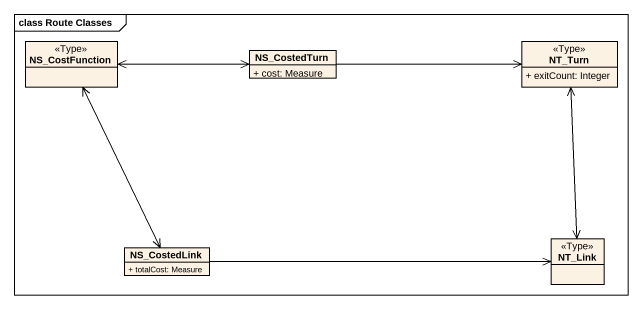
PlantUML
@startuml
mainframe class Route Classes
hide circle
hide empty members
skinparam classAttributeIconSize 0
class NS_CostFunction <<Type>>
class NS_CostedTurn {
  + cost: Measure
}
class NT_Turn <<Type>> {
  + exitCount: Integer
}
class NS_CostedLink {
  + totalCost: Measure
}
class NT_Link <<Type>>
NS_CostFunction <-right-> NS_CostedTurn
NS_CostFunction <--> NS_CostedLink
NT_Turn <-left- NS_CostedTurn
NT_Turn <--> NT_Link
NT_Turn <--> NT_Link
NT_Link <-left- NS_CostedLink
@enduml
